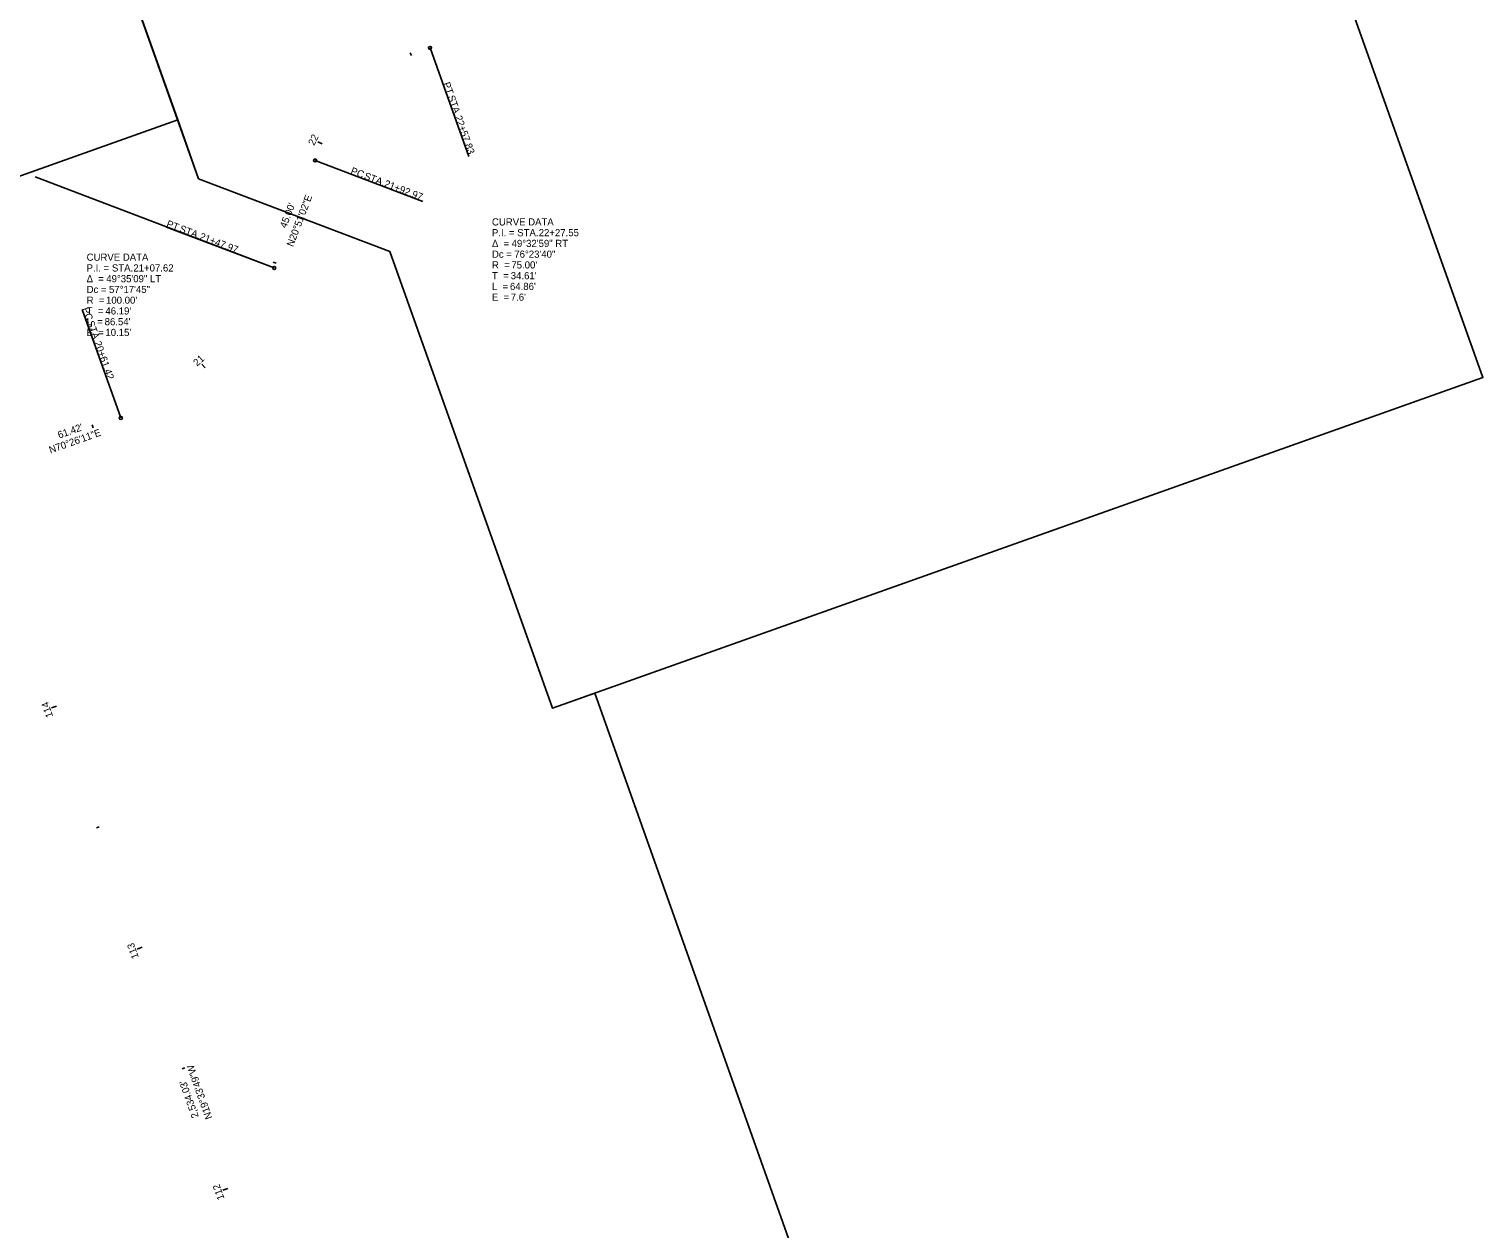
# Model space of a CAD drawing. Extents: x 147805 to 150535, y 565242 to 570329.
# Drawn here: x 149735 to 150303, y 566665 to 567134 of the extents above; entities that cross this region are included whole.
import ezdxf

# ---------------------------------------------------------------- set-up
doc = ezdxf.new("R2010")
doc.units = 0
for name, color, linetype in [('Default', 7, 'Continuous'), ('Level 1', 7, 'Continuous'), ('Level 4', 7, 'Continuous'), ('Level 5', 7, 'Continuous'), ('Level 6', 7, 'Continuous'), ('Level 7', 7, 'Continuous'), ('Level 8', 7, 'Continuous')]:
    doc.layers.add(name, color=color, linetype=linetype)

msp = doc.modelspace()

# ---------------------------------------------------------------- linework, layer by layer
at = {"layer": 'Default'}
msp.add_line((149737.58, 567076.14), (149831.03, 567040.55), dxfattribs=at)
at = {"layer": 'Level 1'}
for points in [[(149490.48, 566990.75), (149793.3, 567098.36), (149748.25, 567224.88), (149822.42, 567251.24), (149699.96, 567595.83), (149323.05, 567461.89), (149404.64, 567490.88), (149430.32, 567418.61), (149369.05, 567332.45)], [(149748.25, 567224.88), (149801.49, 567075.37), (149876.25, 567046.9), (149939.79, 566868.44), (150303.49, 566997.69), (150169.31, 567374.51)], [(149657.91, 566519.62), (150034.81, 566653.56), (149956.36, 566874.33), (149939.79, 566868.44), (149876.25, 567046.9), (149801.49, 567075.37), (149793.3, 567098.36), (149490.48, 566990.75)]]:
    msp.add_lwpolyline(points, close=True, dxfattribs=at)
at = {"layer": 'Level 5'}
for p, q in [((149891.95, 567126.5), (149907.05, 567084.11)), ((149847.02, 567082.54), (149889.08, 567066.53)), ((149831.02, 567040.52), (149788.96, 567056.53)), ((149771.06, 566981.91), (149755.99, 567024.31))]:
    msp.add_line(p, q, dxfattribs=at)
for centre in [(149891.95, 567126.5), (149847.02, 567082.54), (149831.02, 567040.52), (149771.06, 566981.91)]:
    msp.add_circle(centre, 0.6, dxfattribs=at)
at = {"layer": 'Level 8'}
for p, q in [((149884.73, 567123.5), (149884.21, 567124.58)), ((149849.83, 567088.99), (149848.04, 567089.87)), ((149831.74, 567042.42), (149830.62, 567042.84)), ((149804.05, 567001.44), (149802.72, 567002.93)), ((149760.3, 566978.09), (149759.89, 566979.22)), ((149745.9, 566869.27), (149744.02, 566868.6)), ((149762.65, 566822.15), (149761.52, 566821.75)), ((149779.39, 566775.04), (149777.5, 566774.37)), ((149796.13, 566727.93), (149795, 566727.53)), ((149812.87, 566680.81), (149810.99, 566680.14))]:
    msp.add_line(p, q, dxfattribs=at)

# ---------------------------------------------------------------- texts
at = {"layer": 'Level 4'}
for s, rotation, p in [('N20°51\'02"E', 69.1494, (149838.38, 567048.6)), ('N70°26\'11"E', 19.5636, (149743.56, 566968)), ('N19°33\'49"W', 109.5636, (149806.89, 566708.42))]:
    msp.add_text(s, height=2.8, rotation=rotation, dxfattribs=at).set_placement(p)
at = {"layer": 'Level 5'}
for s, rotation, p in [('PT', 289.5998, (149896.95, 567112.59)), (' STA. ', 289.5998, (149898.43, 567108.43)), ('22+57.83', 289.5998, (149901.6, 567099.52)), ('PC', 339.1494, (149860.64, 567077.4)), (' STA. ', 339.1494, (149864.93, 567075.77)), ('21+92.97', 339.1494, (149873.76, 567072.41)), ('PT', 339.1494, (149788.64, 567056.7)), (' STA. ', 339.1494, (149792.77, 567055.13)), ('21+47.97', 339.1494, (149801.6, 567051.77)), ('PC', 289.5636, (149755.93, 567024.62)), (' STA. ', 289.5636, (149757.46, 567020.3)), ('20+61.42', 289.5636, (149760.63, 567011.39))]:
    msp.add_text(s, height=2.8, rotation=rotation, dxfattribs=at).set_placement(p)
at = {"layer": 'Level 6'}
for s, p in [('CURVE DATA', (149916.14, 567057.12)), ('P.I. = STA. ', (149916.14, 567052.92)), ('22+27.55', (149934.41, 567052.92)), ('Δ  = ', (149916.14, 567048.72)), ('49°32\'59" RT', (149923.82, 567048.72)), ('76°23\'40"', (149924.88, 567044.52)), ('CURVE DATA', (149757.7, 567043.34)), ('P.I. = STA. ', (149757.7, 567039.14)), ('21+07.62', (149775.97, 567039.14)), ('Dc = ', (149916.14, 567044.52)), ('R  = ', (149916.14, 567040.32)), ("75.00'", (149923.72, 567040.32)), ('Δ  = ', (149757.7, 567034.94)), ('49°35\'09" LT', (149765.38, 567034.94)), ('T  = ', (149916.14, 567036.12)), ("34.61'", (149923.48, 567036.12)), ('Dc = ', (149757.7, 567030.74)), ('57°17\'45"', (149766.44, 567030.74)), ('L  = ', (149916.14, 567031.92)), ('E  = ', (149916.14, 567027.72)), ("64.86'", (149923.18, 567031.92)), ("7.6'", (149923.48, 567027.72)), ('T  = ', (149757.7, 567022.34)), ('R  = ', (149757.7, 567026.54)), ("46.19'", (149765.04, 567022.34)), ("100.00'", (149765.28, 567026.54)), ('L  = ', (149757.7, 567018.14)), ("86.54'", (149764.74, 567018.14)), ('E  = ', (149757.7, 567013.94)), ("10.15'", (149765.04, 567013.94))]:
    msp.add_text(s, height=2.8, dxfattribs=at).set_placement(p)
at = {"layer": 'Level 7'}
for s, rotation, p in [("45.00'", 69.1494, (149835.71, 567055.88)), ("61.42'", 19.5636, (149747, 566973.82)), ("2,534.03'", 109.5636, (149801.58, 566708.88))]:
    msp.add_text(s, height=2.8, rotation=rotation, dxfattribs=at).set_placement(p)
at = {"layer": 'Level 8'}
for s, rotation, p in [('22', 63.7769, (149846.63, 567088.15)), ('21', 41.6662, (149800.87, 567001.95)), ('114', 109.5636, (149744.64, 566865.35)), ('113', 109.5636, (149778.13, 566771.12)), ('112', 109.5636, (149811.62, 566676.89))]:
    msp.add_text(s, height=2.8, rotation=rotation, dxfattribs=at).set_placement(p)

doc.saveas('drawing.dxf')
